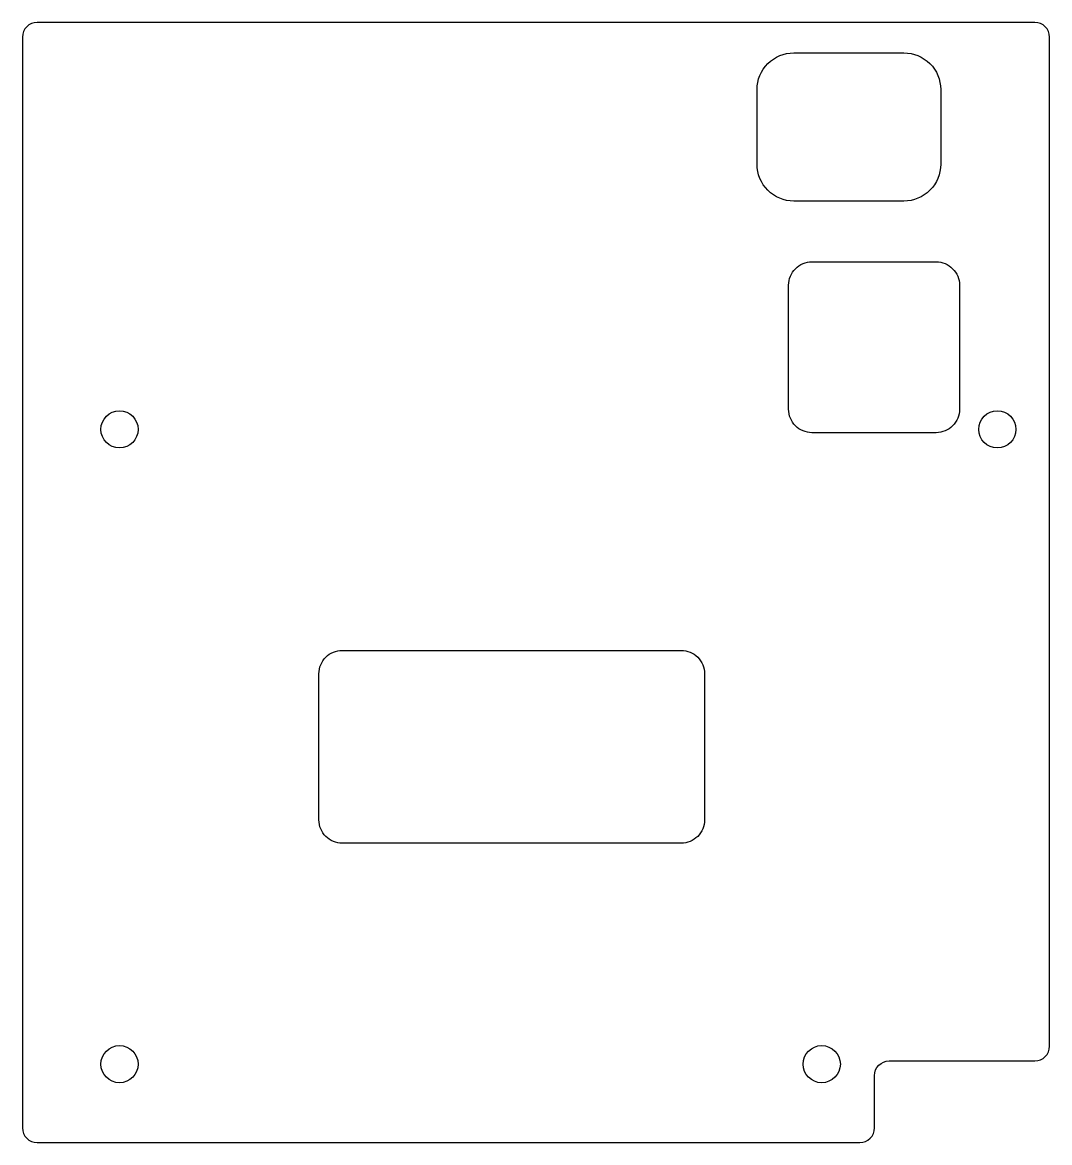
# Model space of a CAD drawing. Header units: millimetres. Extents: x -23.3 to 46.6, y -26.9 to 49.3.
import ezdxf

# ---------------------------------------------------------------- set-up
doc = ezdxf.new("R2010")
doc.units = ezdxf.units.MM
doc.layers.get('0').update_dxf_attribs({"linetype": 'CONTINUOUS'})

msp = doc.modelspace()

# ---------------------------------------------------------------- linework, layer by layer
for points in [[(-23.274, -25.924, 0.4142136), (-22.274, -26.924), (33.67, -26.924, 0.4142136), (34.67, -25.924), (34.67, -22.368, -0.4142136), (35.67, -21.368), (45.576, -21.368, 0.4142136), (46.576, -20.368), (46.576, 48.276, 0.4142136), (45.576, 49.276), (-22.274, 49.276, 0.4142136), (-23.274, 48.276)], [(29.182, 47.204), (36.67, 47.204, -0.4142136), (39.17, 44.704), (39.17, 39.624, -0.4142136), (36.67, 37.124), (29.182, 37.124, -0.4142136), (26.682, 39.624), (26.682, 44.704, -0.4142136)], [(38.8605, 21.368), (30.4155, 21.368, -0.4142136), (28.828, 22.9555), (28.828, 31.4005, -0.4142136), (30.4155, 32.988), (38.8605, 32.988, -0.4142136), (40.448, 31.4005), (40.448, 22.9555, -0.4142136)], [(23.11, 4.9725), (23.11, -4.9725, -0.4142136), (21.5225, -6.56), (-1.5225, -6.56, -0.4142136), (-3.11, -4.9725), (-3.11, 4.9725, -0.4142136), (-1.5225, 6.56), (21.5225, 6.56, -0.4142136)]]:
    msp.add_lwpolyline(points, format="xyb", close=True)
for centre in [(-16.67, 21.59), (43.02, 21.59), (-16.67, -21.59), (31.082, -21.59)]:
    msp.add_circle(centre, 1.2645)

doc.saveas('drawing.dxf')
